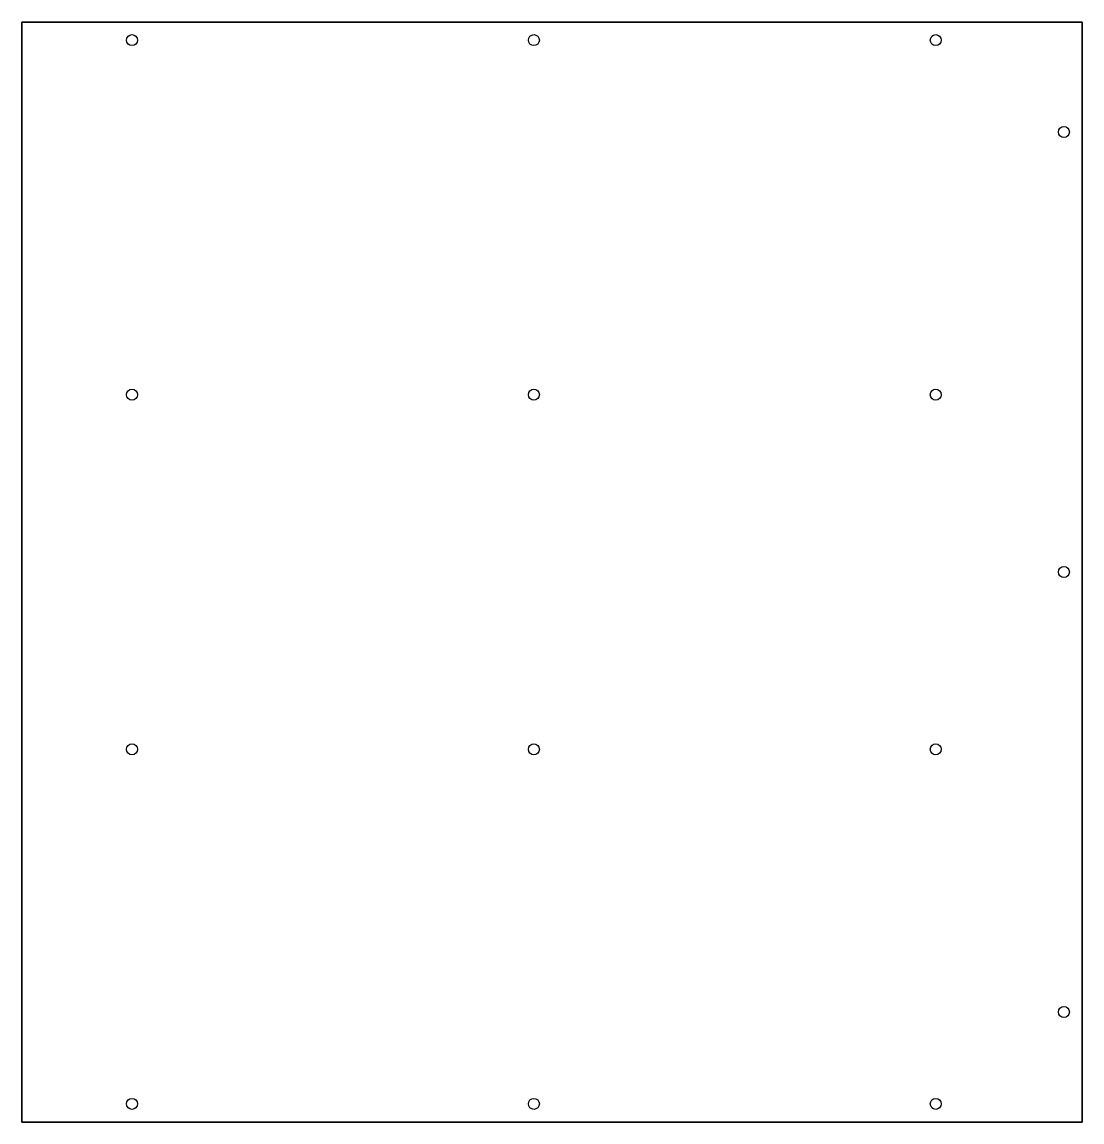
# Model space of a CAD drawing. Extents: x 0 to 482, y 0 to 500.
import ezdxf

# ---------------------------------------------------------------- set-up
doc = ezdxf.new("R2010")
doc.units = 0
for name, color, linetype in [('OUTLINEZ16P5L', 7, 'CONTINUOUS'), ('PART', 7, 'CONTINUOUS'), ('VBOREZ16P7', 7, 'CONTINUOUS')]:
    doc.layers.add(name, color=color, linetype=linetype)

msp = doc.modelspace()

# ---------------------------------------------------------------- linework, layer by layer
at = {"layer": 'OUTLINEZ16P5L'}
msp.add_lwpolyline([(0, 0), (0, 500), (482, 500), (482, 0)], close=True, dxfattribs=at)
at = {"layer": 'PART'}
msp.add_lwpolyline([(0, 0), (482, 0), (482, 500), (0, 500)], close=True, dxfattribs=at)
at = {"layer": 'VBOREZ16P7'}
for centre in [(50, 491.75), (232.75, 491.75), (415.5, 491.75), (473.75, 450), (50, 330.58), (232.75, 330.58), (415.5, 330.58), (473.75, 250), (50, 169.42), (232.75, 169.42), (415.5, 169.42), (473.75, 50), (50, 8.25), (232.75, 8.25), (415.5, 8.25)]:
    msp.add_circle(centre, 2.5, dxfattribs=at)

doc.saveas('drawing.dxf')
